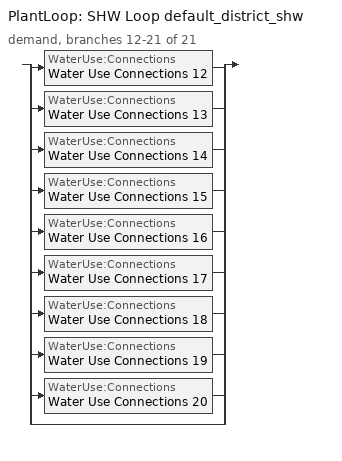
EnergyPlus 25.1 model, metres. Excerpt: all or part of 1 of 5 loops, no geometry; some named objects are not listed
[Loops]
PlantLoop 'SHW Loop default_district_shw'
 demand, branches 12-21 of 21: split
  | WaterUse:Connections 'Water Use Connections 12'
  | WaterUse:Connections 'Water Use Connections 13'
  | WaterUse:Connections 'Water Use Connections 14'
  | WaterUse:Connections 'Water Use Connections 15'
  | WaterUse:Connections 'Water Use Connections 16'
  | WaterUse:Connections 'Water Use Connections 17'
  | WaterUse:Connections 'Water Use Connections 18'
  | WaterUse:Connections 'Water Use Connections 19'
  | WaterUse:Connections 'Water Use Connections 20'
  | bypass
[WaterUse:Connections] Hot Water Supply Temperature Schedule=60.0C Hot Water; Drain Water Heat Exchanger Type=None; Drain Water Heat Exchanger Destination=Plant
Name | Water Use Equipment Name 1
Water Use Connections 12 | MediumOffice Building_Service Hot Water..Room_943_3987c871
Water Use Connections 13 | MediumOffice Building_Service Hot Water..Room_944_de1d41fc
Water Use Connections 14 | MediumOffice Building_Service Hot Water..Room_945_11f9d305
Water Use Connections 15 | MediumOffice Building_Service Hot Water..Room_946_6482163e
Water Use Connections 16 | MediumOffice Building_Service Hot Water..Room_947_f59f6fd8
Water Use Connections 17 | MediumOffice Building_Service Hot Water..Room_948_c1468e53
Water Use Connections 18 | MediumOffice Building_Service Hot Water..Room_949_5326f31a
Water Use Connections 19 | MediumOffice Building_Service Hot Water..Room_950_b16b944c
Water Use Connections 20 | MediumOffice Building_Service Hot Water..Room_951_72bf49cd
[WaterUse:Equipment] Flow Rate Fraction Schedule=MediumOffice Building_Service Hot Water Schedule; Target Temperature Schedule=60.0C Hot Water; Sensible Fraction Schedule=0.2 Hot Water Sensible Fraction; Latent Fraction Schedule=0.05 Hot Water Latent Fraction
Name | Peak Flow Rate {m3/s} | Zone
MediumOffice Building_Service Hot Water..Room_943_3987c871 | 2.41386e-06 | Room_943_3987c871
MediumOffice Building_Service Hot Water..Room_944_de1d41fc | 4.13354e-06 | Room_944_de1d41fc
MediumOffice Building_Service Hot Water..Room_945_11f9d305 | 4.13354e-06 | Room_945_11f9d305
MediumOffice Building_Service Hot Water..Room_946_6482163e | 4.13354e-06 | Room_946_6482163e
MediumOffice Building_Service Hot Water..Room_947_f59f6fd8 | 4.13354e-06 | Room_947_f59f6fd8
MediumOffice Building_Service Hot Water..Room_948_c1468e53 | 1.20829e-05 | Room_948_c1468e53
MediumOffice Building_Service Hot Water..Room_949_5326f31a | 1.20829e-05 | Room_949_5326f31a
MediumOffice Building_Service Hot Water..Room_950_b16b944c | 1.20829e-05 | Room_950_b16b944c
MediumOffice Building_Service Hot Water..Room_951_72bf49cd | 1.20829e-05 | Room_951_72bf49cd
[Schedule:Day:Interval]
MediumOffice Building_Service Hot Water Schedule_Hol 1; MediumOffice Building_Service Hot Water Schedule_Sunday: No, 06:00, 0, 11:00, 0.04, 13:00, 0.06, 14:00, 0.09, 15:00, 0.06, 18:00, 0.04, 24:00, 0
MediumOffice Building_Service Hot Water Schedule_SmrDsn 1; Schedule Day 5: No, 06:00, 0, 07:00, 0.07, 08:00, 0.19, 09:00, 0.35, 10:00, 0.38, 11:00, 0.39, 12:00, 0.47, 13:00, 0.57, 14:00, 0.54, 15:00, 0.34, 16:00, 0.33, 17:00, 0.44, 18:00, 0.26, 19:00, 0.21, 20:00, 0.15, 21:00, 0.17, 22:00, 0.08, 24:00, 0.05
MediumOffice Building_Service Hot Water Schedule_WntrDsn 1; Schedule Day 6: No, 06:00, 0, 07:00, 0.07, 08:00, 0.11, 09:00, 0.15, 10:00, 0.21, 11:00, 0.19, 12:00, 0.23, 13:00, 0.2, 14:00, 0.19, 15:00, 0.15, 16:00, 0.13, 17:00, 0.14, 19:00, 0.07, 24:00, 0
Schedule Day 15: No, 24:00, 60
Schedule Day 16: No, 24:00, 0.2
Schedule Day 17: No, 24:00, 0.05
[Schedule:Week:Daily]
0.05 Hot Water Latent Fraction Week Rule - Jan1-Dec31: Schedule Day 17, Schedule Day 17, Schedule Day 17, Schedule Day 17, Schedule Day 17, Schedule Day 17, Schedule Day 17, Schedule Day 17, Schedule Day 17, Schedule Day 17, Schedule Day 17, Schedule Day 17
0.2 Hot Water Sensible Fraction Week Rule - Jan1-Dec31: Schedule Day 16, Schedule Day 16, Schedule Day 16, Schedule Day 16, Schedule Day 16, Schedule Day 16, Schedule Day 16, Schedule Day 16, Schedule Day 16, Schedule Day 16, Schedule Day 16, Schedule Day 16
60.0C Hot Water Week Rule - Jan1-Dec31: Schedule Day 15, Schedule Day 15, Schedule Day 15, Schedule Day 15, Schedule Day 15, Schedule Day 15, Schedule Day 15, Schedule Day 15, Schedule Day 15, Schedule Day 15, Schedule Day 15, Schedule Day 15
MediumOffice Building_Service Hot Water Schedule Week Rule - Jan1-Dec31: MediumOffice Building_Service Hot Water Schedule_Sunday, Schedule Day 5, Schedule Day 5, Schedule Day 5, Schedule Day 5, Schedule Day 5, Schedule Day 6, MediumOffice Building_Service Hot Water Schedule_Hol 1, MediumOffice Building_Service Hot Water Schedule_SmrDsn 1, MediumOffice Building_Service Hot Water Schedule_WntrDsn 1, MediumOffice Building_Service Hot Water Schedule_Sunday, MediumOffice Building_Service Hot Water Schedule_Sunday
[Schedule:Year]
0.05 Hot Water Latent Fraction: 0.05 Hot Water Latent Fraction Week Rule - Jan1-Dec31, 1, 1, 12, 31
0.2 Hot Water Sensible Fraction: 0.2 Hot Water Sensible Fraction Week Rule - Jan1-Dec31, 1, 1, 12, 31
60.0C Hot Water: 60.0C Hot Water Week Rule - Jan1-Dec31, 1, 1, 12, 31
MediumOffice Building_Service Hot Water Schedule: MediumOffice Building_Service Hot Water Schedule Week Rule - Jan1-Dec31, 1, 1, 12, 31
